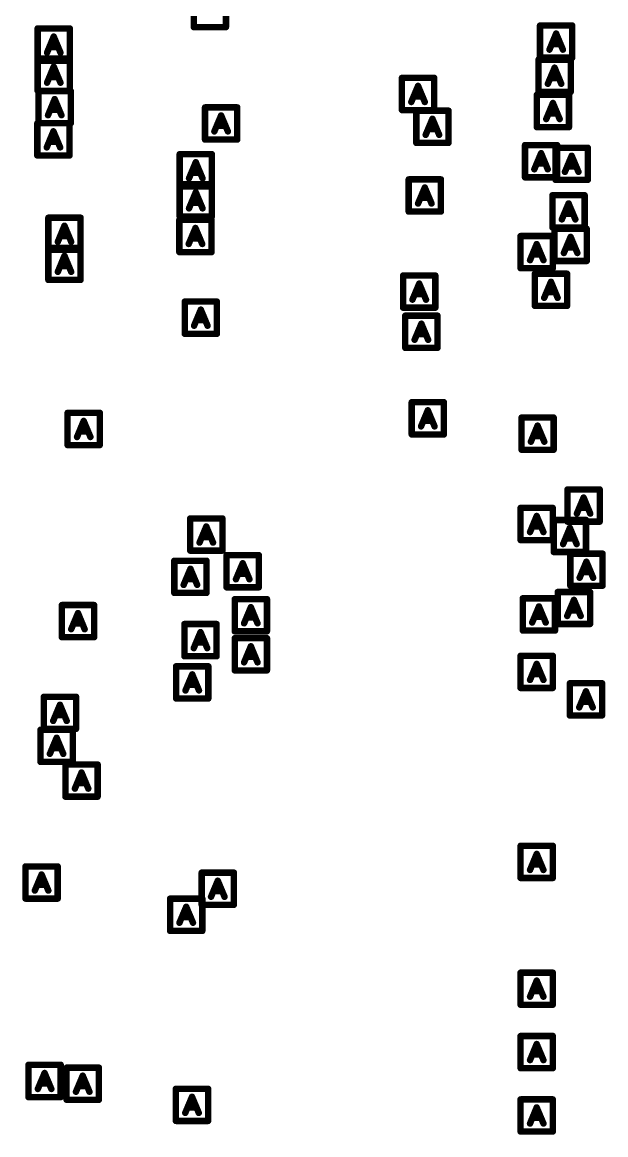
# Model space of a CAD drawing. Extents: x -14.2 to 19.9, y -5.2 to 16.9.
# Drawn here: x 1.702 to 2.246, y 3.433 to 4.47 of the extents above; entities that cross this region are included whole.
import ezdxf

# ---------------------------------------------------------------- set-up
doc = ezdxf.new("R2010")
doc.units = 0
doc.layers.get('0').update_dxf_attribs({"linetype": 'CONTINUOUS'})
doc.layers.add('FAB', color=2, linetype='CONTINUOUS')

# ---------------------------------------------------------------- blocks, each defined once
blk = doc.blocks.new('ROUND_1')
at = {"const_width": 0.003}
blk.add_lwpolyline([(-0.0015, 0, 1), (0.0015, 0, 1)], format="xyb", close=True, dxfattribs=at)

msp = doc.modelspace()

# ---------------------------------------------------------------- linework, layer by layer
at = {"layer": 'FAB', "const_width": 0.006}
for points in [[(1.8618, 4.465), (1.8618, 4.495)], [(1.8918, 4.495), (1.8918, 4.465)], [(2.1843, 4.4365), (2.1843, 4.4665)], [(2.1843, 4.4665), (2.2143, 4.4665)], [(2.2143, 4.4665), (2.2143, 4.4365)], [(1.7164, 4.4337), (1.7164, 4.4637)], [(1.7164, 4.4637), (1.7464, 4.4637)], [(1.7252, 4.4412), (1.7314, 4.4562)], [(1.7314, 4.4562), (1.7377, 4.4412)], [(1.7464, 4.4637), (1.7464, 4.4337)], [(1.8918, 4.465), (1.8618, 4.465)], [(2.1931, 4.444), (2.1993, 4.459)], [(2.1993, 4.459), (2.2056, 4.444)], [(1.7354, 4.4464), (1.7274, 4.4464)], [(2.2033, 4.4493), (2.1953, 4.4493)], [(1.7164, 4.4057), (1.7164, 4.4357)], [(1.7164, 4.4357), (1.7464, 4.4357)], [(1.7464, 4.4357), (1.7464, 4.4057)], [(2.1829, 4.4047), (2.1829, 4.4347)], [(2.1829, 4.4347), (2.2129, 4.4347)], [(2.2143, 4.4365), (2.1843, 4.4365)], [(2.2129, 4.4347), (2.2129, 4.4047)], [(1.7464, 4.4337), (1.7164, 4.4337)], [(1.7252, 4.4132), (1.7314, 4.4282)], [(1.7314, 4.4282), (1.7377, 4.4132)], [(2.1916, 4.4122), (2.1979, 4.4272)], [(2.1979, 4.4272), (2.2041, 4.4122)], [(1.7354, 4.4184), (1.7274, 4.4184)], [(2.0557, 4.3877), (2.0557, 4.4177)], [(2.0557, 4.4177), (2.0857, 4.4177)], [(2.0857, 4.4177), (2.0857, 4.3877)], [(2.2019, 4.4174), (2.1939, 4.4174)], [(1.7464, 4.4057), (1.7164, 4.4057)], [(1.7173, 4.3754), (1.7173, 4.4054)], [(1.7173, 4.4054), (1.7473, 4.4054)], [(1.7473, 4.4054), (1.7473, 4.3754)], [(2.0644, 4.3952), (2.0707, 4.4102)], [(2.0707, 4.4102), (2.077, 4.3952)], [(2.2129, 4.4047), (2.1829, 4.4047)], [(1.7261, 4.3829), (1.7323, 4.3979)], [(1.7323, 4.3979), (1.7386, 4.3829)], [(2.0747, 4.4005), (2.0667, 4.4005)], [(2.1813, 4.3718), (2.1813, 4.4018)], [(2.1813, 4.4018), (2.2113, 4.4018)], [(2.1901, 4.3793), (2.1963, 4.3943)], [(2.1963, 4.3943), (2.2026, 4.3793)], [(2.2113, 4.4018), (2.2113, 4.3718)], [(1.7363, 4.3881), (1.7283, 4.3881)], [(1.8723, 4.3602), (1.8723, 4.3902)], [(1.8723, 4.3902), (1.9023, 4.3902)], [(1.881, 4.3678), (1.8873, 4.3827)], [(1.8873, 4.3827), (1.8936, 4.3678)], [(1.9023, 4.3902), (1.9023, 4.3602)], [(2.0857, 4.3877), (2.0557, 4.3877)], [(2.0691, 4.3571), (2.0691, 4.3871)], [(2.0691, 4.3871), (2.0991, 4.3871)], [(2.0991, 4.3871), (2.0991, 4.3571)], [(2.2003, 4.3846), (2.1923, 4.3846)], [(1.7161, 4.3454), (1.7161, 4.3754)], [(1.7161, 4.3754), (1.7461, 4.3754)], [(1.7473, 4.3754), (1.7173, 4.3754)], [(1.7461, 4.3754), (1.7461, 4.3454)], [(1.8913, 4.373), (1.8833, 4.373)], [(2.0778, 4.3646), (2.0841, 4.3796)], [(2.0841, 4.3796), (2.0904, 4.3646)], [(1.7249, 4.3529), (1.7311, 4.3679)], [(1.7311, 4.3679), (1.7374, 4.3529)], [(2.0881, 4.3698), (2.0801, 4.3698)], [(2.2113, 4.3718), (2.1813, 4.3718)], [(1.7351, 4.3581), (1.7271, 4.3581)], [(1.9023, 4.3602), (1.8723, 4.3602)], [(2.0991, 4.3571), (2.0691, 4.3571)], [(2.1703, 4.325), (2.1703, 4.355)], [(2.1703, 4.355), (2.2003, 4.355)], [(2.1988, 4.3226), (2.1988, 4.3526)], [(2.1988, 4.3526), (2.2288, 4.3526)], [(2.2003, 4.355), (2.2003, 4.325)], [(2.2288, 4.3526), (2.2288, 4.3226)], [(1.7461, 4.3454), (1.7161, 4.3454)], [(1.8487, 4.3166), (1.8487, 4.3466)], [(1.8487, 4.3466), (1.8787, 4.3466)], [(1.8787, 4.3466), (1.8787, 4.3166)], [(2.179, 4.3325), (2.1853, 4.3475)], [(2.1853, 4.3475), (2.1915, 4.3325)], [(2.2075, 4.3301), (2.2138, 4.3451)], [(2.2138, 4.3451), (2.2201, 4.3301)], [(1.8574, 4.3241), (1.8637, 4.3391)], [(1.8637, 4.3391), (1.87, 4.3241)], [(2.1893, 4.3378), (2.1813, 4.3378)], [(2.2178, 4.3353), (2.2098, 4.3353)], [(1.8677, 4.3293), (1.8597, 4.3293)], [(2.062, 4.2931), (2.062, 4.3231)], [(2.062, 4.3231), (2.092, 4.3231)], [(2.092, 4.3231), (2.092, 4.2931)], [(2.2003, 4.325), (2.1703, 4.325)], [(2.2288, 4.3226), (2.1988, 4.3226)], [(1.8487, 4.2886), (1.8487, 4.3186)], [(1.8487, 4.3186), (1.8787, 4.3186)], [(1.8787, 4.3166), (1.8487, 4.3166)], [(1.8574, 4.2961), (1.8637, 4.3111)], [(1.8637, 4.3111), (1.87, 4.2961)], [(1.8787, 4.3186), (1.8787, 4.2886)], [(2.0707, 4.3006), (2.077, 4.3155)], [(2.077, 4.3155), (2.0833, 4.3006)], [(1.8677, 4.3013), (1.8597, 4.3013)], [(2.081, 4.3058), (2.073, 4.3058)], [(2.1959, 4.2782), (2.1959, 4.3083)], [(2.1959, 4.3083), (2.2259, 4.3083)], [(2.2046, 4.2858), (2.2109, 4.3007)], [(2.2109, 4.3007), (2.2172, 4.2858)], [(2.2259, 4.3083), (2.2259, 4.2782)], [(2.092, 4.2931), (2.062, 4.2931)], [(2.2149, 4.291), (2.2069, 4.291)], [(1.7264, 4.2574), (1.7264, 4.2874)], [(1.7264, 4.2874), (1.7564, 4.2874)], [(1.7352, 4.2649), (1.7414, 4.2799)], [(1.7414, 4.2799), (1.7477, 4.2649)], [(1.7564, 4.2874), (1.7564, 4.2574)], [(1.8484, 4.2553), (1.8484, 4.2854)], [(1.8484, 4.2854), (1.8784, 4.2854)], [(1.8787, 4.2886), (1.8487, 4.2886)], [(1.8784, 4.2854), (1.8784, 4.2553)], [(1.7454, 4.2702), (1.7374, 4.2702)], [(1.8571, 4.2629), (1.8634, 4.2778)], [(1.8634, 4.2778), (1.8697, 4.2629)], [(2.1662, 4.2403), (2.1662, 4.2703)], [(2.1662, 4.2703), (2.1962, 4.2703)], [(2.2259, 4.2782), (2.1959, 4.2782)], [(2.1962, 4.2703), (2.1962, 4.2403)], [(2.1978, 4.247), (2.1978, 4.277)], [(2.1978, 4.277), (2.2278, 4.277)], [(2.2065, 4.2545), (2.2128, 4.2695)], [(2.2128, 4.2695), (2.2191, 4.2545)], [(2.2278, 4.277), (2.2278, 4.247)], [(1.7264, 4.2294), (1.7264, 4.2594)], [(1.7264, 4.2594), (1.7564, 4.2594)], [(1.7564, 4.2594), (1.7564, 4.2294)], [(1.8674, 4.2681), (1.8594, 4.2681)], [(2.175, 4.2478), (2.1812, 4.2628)], [(2.1812, 4.2628), (2.1875, 4.2478)], [(2.2168, 4.2598), (2.2088, 4.2598)], [(1.7564, 4.2574), (1.7264, 4.2574)], [(1.7352, 4.2369), (1.7414, 4.2519)], [(1.7414, 4.2519), (1.7477, 4.2369)], [(1.8784, 4.2553), (1.8484, 4.2553)], [(2.1852, 4.253), (2.1772, 4.253)], [(1.7454, 4.2422), (1.7374, 4.2422)], [(2.1962, 4.2403), (2.1662, 4.2403)], [(2.2278, 4.247), (2.1978, 4.247)], [(1.7564, 4.2294), (1.7264, 4.2294)], [(2.0568, 4.2035), (2.0568, 4.2335)], [(2.0568, 4.2335), (2.0868, 4.2335)], [(2.0868, 4.2335), (2.0868, 4.2035)], [(2.1795, 4.2052), (2.1795, 4.2352)], [(2.1795, 4.2352), (2.2095, 4.2352)], [(2.1882, 4.2127), (2.1945, 4.2277)], [(2.1945, 4.2277), (2.2007, 4.2127)], [(2.2095, 4.2352), (2.2095, 4.2052)], [(2.0655, 4.211), (2.0718, 4.226)], [(2.0718, 4.226), (2.0781, 4.211)], [(2.1985, 4.2179), (2.1905, 4.2179)], [(1.8534, 4.1792), (1.8534, 4.2092)], [(1.8534, 4.2092), (1.8834, 4.2092)], [(1.8834, 4.2092), (1.8834, 4.1792)], [(2.0758, 4.2162), (2.0678, 4.2162)], [(1.8621, 4.1867), (1.8684, 4.2017)], [(1.8684, 4.2017), (1.8747, 4.1867)], [(2.0868, 4.2035), (2.0568, 4.2035)], [(2.0588, 4.1661), (2.0588, 4.1961)], [(2.0588, 4.1961), (2.0888, 4.1961)], [(2.0888, 4.1961), (2.0888, 4.1661)], [(2.2095, 4.2052), (2.1795, 4.2052)], [(1.8724, 4.1919), (1.8644, 4.1919)], [(2.0675, 4.1736), (2.0738, 4.1886)], [(2.0738, 4.1886), (2.0801, 4.1736)], [(1.8834, 4.1792), (1.8534, 4.1792)], [(2.0778, 4.1788), (2.0698, 4.1788)], [(2.0888, 4.1661), (2.0588, 4.1661)], [(2.0648, 4.0854), (2.0648, 4.1154)], [(2.0648, 4.1154), (2.0948, 4.1154)], [(2.0948, 4.1154), (2.0948, 4.0854)], [(1.7443, 4.0755), (1.7443, 4.1055)], [(1.7443, 4.1055), (1.7743, 4.1055)], [(1.7743, 4.1055), (1.7743, 4.0755)], [(2.0735, 4.0929), (2.0798, 4.1079)], [(2.0798, 4.1079), (2.0861, 4.0929)], [(1.7531, 4.083), (1.7593, 4.098)], [(1.7593, 4.098), (1.7656, 4.083)], [(2.0838, 4.0981), (2.0758, 4.0981)], [(2.1671, 4.0711), (2.1671, 4.1011)], [(2.1671, 4.1011), (2.197, 4.1011)], [(2.1758, 4.0786), (2.182, 4.0936)], [(2.182, 4.0936), (2.1883, 4.0786)], [(2.197, 4.1011), (2.197, 4.0711)], [(1.7633, 4.0883), (1.7553, 4.0883)], [(2.0948, 4.0854), (2.0648, 4.0854)], [(2.186, 4.0838), (2.178, 4.0838)], [(1.7743, 4.0755), (1.7443, 4.0755)], [(2.197, 4.0711), (2.1671, 4.0711)], [(2.2099, 4.0041), (2.2099, 4.0341)], [(2.2099, 4.0341), (2.2399, 4.0341)], [(2.2399, 4.0341), (2.2399, 4.0041)], [(2.2186, 4.0116), (2.2249, 4.0266)], [(2.2249, 4.0266), (2.2311, 4.0116)], [(2.1662, 3.9869), (2.1662, 4.0169)], [(2.1662, 4.0169), (2.1962, 4.0169)], [(2.175, 3.9944), (2.1812, 4.0094)], [(2.1812, 4.0094), (2.1875, 3.9944)], [(2.1962, 4.0169), (2.1962, 3.9869)], [(2.2289, 4.0169), (2.2209, 4.0169)], [(1.8585, 3.9771), (1.8585, 4.0071)], [(1.8585, 4.0071), (1.8885, 4.0071)], [(1.8672, 3.9846), (1.8735, 3.9996)], [(1.8735, 3.9996), (1.8798, 3.9846)], [(1.8885, 4.0071), (1.8885, 3.9771)], [(2.1852, 3.9997), (2.1772, 3.9997)], [(2.1971, 3.9758), (2.1971, 4.0057)], [(2.1971, 4.0057), (2.2271, 4.0057)], [(2.2399, 4.0041), (2.2099, 4.0041)], [(2.2271, 4.0057), (2.2271, 3.9758)], [(1.8775, 3.9898), (1.8695, 3.9898)], [(2.2058, 3.9832), (2.2121, 3.9983)], [(2.2121, 3.9983), (2.2184, 3.9832)], [(2.1962, 3.9869), (2.1662, 3.9869)], [(2.2161, 3.9885), (2.2081, 3.9885)], [(1.8885, 3.9771), (1.8585, 3.9771)], [(1.8924, 3.9429), (1.8924, 3.9729)], [(1.8924, 3.9729), (1.9224, 3.9729)], [(1.9224, 3.9729), (1.9224, 3.9429)], [(2.2271, 3.9758), (2.1971, 3.9758)], [(2.2125, 3.9444), (2.2125, 3.9743)], [(2.2125, 3.9743), (2.2425, 3.9743)], [(2.2425, 3.9743), (2.2425, 3.9444)], [(1.8437, 3.9377), (1.8437, 3.9677)], [(1.8437, 3.9677), (1.8737, 3.9677)], [(1.8524, 3.9452), (1.8587, 3.9602)], [(1.8587, 3.9602), (1.865, 3.9452)], [(1.8737, 3.9677), (1.8737, 3.9377)], [(1.9011, 3.9504), (1.9074, 3.9654)], [(1.9074, 3.9654), (1.9137, 3.9504)], [(2.2212, 3.9518), (2.2275, 3.9668)], [(2.2275, 3.9668), (2.2338, 3.9518)], [(1.8627, 3.9505), (1.8547, 3.9505)], [(1.9114, 3.9556), (1.9034, 3.9556)], [(2.2315, 3.9571), (2.2235, 3.9571)], [(1.8737, 3.9377), (1.8437, 3.9377)], [(1.9224, 3.9429), (1.8924, 3.9429)], [(2.2009, 3.9087), (2.2009, 3.9386)], [(2.2009, 3.9386), (2.2309, 3.9386)], [(2.2425, 3.9444), (2.2125, 3.9444)], [(2.2309, 3.9386), (2.2309, 3.9087)], [(1.9, 3.9019), (1.9, 3.9319)], [(1.9, 3.9319), (1.93, 3.9319)], [(1.93, 3.9319), (1.93, 3.9019)], [(2.1683, 3.9026), (2.1683, 3.9327)], [(2.1683, 3.9327), (2.1983, 3.9327)], [(2.1983, 3.9327), (2.1983, 3.9026)], [(2.2096, 3.9162), (2.2159, 3.9312)], [(2.2159, 3.9312), (2.2222, 3.9162)], [(1.739, 3.8964), (1.739, 3.9264)], [(1.739, 3.9264), (1.769, 3.9264)], [(1.7477, 3.9039), (1.754, 3.9189)], [(1.754, 3.9189), (1.7602, 3.9039)], [(1.769, 3.9264), (1.769, 3.8964)], [(1.9087, 3.9094), (1.915, 3.9244)], [(1.915, 3.9244), (1.9212, 3.9094)], [(2.177, 3.9101), (2.1833, 3.9251)], [(2.1833, 3.9251), (2.1896, 3.9101)], [(2.2199, 3.9214), (2.2119, 3.9214)], [(1.758, 3.9091), (1.75, 3.9091)], [(1.8531, 3.8787), (1.8531, 3.9087)], [(1.8531, 3.9087), (1.8831, 3.9087)], [(1.8831, 3.9087), (1.8831, 3.8787)], [(1.919, 3.9147), (1.911, 3.9147)], [(2.1873, 3.9154), (2.1793, 3.9154)], [(2.2309, 3.9087), (2.2009, 3.9087)], [(1.769, 3.8964), (1.739, 3.8964)], [(1.8618, 3.8862), (1.8681, 3.9012)], [(1.8681, 3.9012), (1.8744, 3.8862)], [(1.93, 3.9019), (1.9, 3.9019)], [(1.9, 3.8655), (1.9, 3.8955)], [(1.9, 3.8955), (1.93, 3.8955)], [(1.93, 3.8955), (1.93, 3.8655)], [(2.1983, 3.9026), (2.1683, 3.9026)], [(1.8721, 3.8914), (1.8641, 3.8914)], [(1.9087, 3.873), (1.915, 3.888)], [(1.915, 3.888), (1.9212, 3.873)], [(1.8831, 3.8787), (1.8531, 3.8787)], [(1.919, 3.8782), (1.911, 3.8782)], [(2.1662, 3.8491), (2.1662, 3.8791)], [(2.1662, 3.8791), (2.1962, 3.8791)], [(2.1962, 3.8791), (2.1962, 3.8491)], [(1.8454, 3.8393), (1.8454, 3.8693)], [(1.8454, 3.8693), (1.8754, 3.8693)], [(1.8754, 3.8693), (1.8754, 3.8393)], [(1.93, 3.8655), (1.9, 3.8655)], [(2.175, 3.8566), (2.1812, 3.8716)], [(2.1812, 3.8716), (2.1875, 3.8566)], [(1.8541, 3.8468), (1.8604, 3.8618)], [(1.8604, 3.8618), (1.8667, 3.8468)], [(2.1852, 3.8619), (2.1772, 3.8619)], [(1.8644, 3.852), (1.8564, 3.852)], [(2.1962, 3.8491), (2.1662, 3.8491)], [(2.2121, 3.8235), (2.2121, 3.8535)], [(2.2121, 3.8535), (2.2421, 3.8535)], [(2.2208, 3.831), (2.2271, 3.846)], [(2.2271, 3.846), (2.2334, 3.831)], [(2.2421, 3.8535), (2.2421, 3.8235)], [(1.7222, 3.811), (1.7222, 3.8409)], [(1.7222, 3.8409), (1.7522, 3.8409)], [(1.7309, 3.8184), (1.7372, 3.8335)], [(1.7372, 3.8335), (1.7435, 3.8184)], [(1.7522, 3.8409), (1.7522, 3.811)], [(1.8754, 3.8393), (1.8454, 3.8393)], [(2.2311, 3.8362), (2.2231, 3.8362)], [(1.7412, 3.8237), (1.7332, 3.8237)], [(2.2421, 3.8235), (2.2121, 3.8235)], [(1.7191, 3.7802), (1.7191, 3.8102)], [(1.7191, 3.8102), (1.7491, 3.8102)], [(1.7522, 3.811), (1.7222, 3.811)], [(1.7278, 3.7877), (1.7341, 3.8027)], [(1.7341, 3.8027), (1.7403, 3.7877)], [(1.7491, 3.8102), (1.7491, 3.7802)], [(1.7381, 3.793), (1.7301, 3.793)], [(1.7491, 3.7802), (1.7191, 3.7802)], [(1.7423, 3.7478), (1.7423, 3.7778)], [(1.7423, 3.7778), (1.7723, 3.7778)], [(1.7723, 3.7778), (1.7723, 3.7478)], [(1.7511, 3.7553), (1.7573, 3.7703)], [(1.7573, 3.7703), (1.7636, 3.7553)], [(1.7613, 3.7605), (1.7533, 3.7605)], [(1.7723, 3.7478), (1.7423, 3.7478)], [(2.1662, 3.672), (2.1662, 3.702)], [(2.1662, 3.702), (2.1962, 3.702)], [(2.1962, 3.702), (2.1962, 3.672)], [(2.175, 3.6795), (2.1812, 3.6945)], [(2.1812, 3.6945), (2.1875, 3.6795)], [(1.7051, 3.6528), (1.7051, 3.6828)], [(1.7051, 3.6828), (1.7351, 3.6828)], [(1.7351, 3.6828), (1.7351, 3.6528)], [(2.1852, 3.6847), (2.1772, 3.6847)], [(1.7138, 3.6603), (1.7201, 3.6753)], [(1.7201, 3.6753), (1.7264, 3.6603)], [(1.8692, 3.647), (1.8692, 3.677)], [(1.8692, 3.677), (1.8992, 3.677)], [(1.8779, 3.6545), (1.8842, 3.6695)], [(1.8842, 3.6695), (1.8905, 3.6545)], [(1.8992, 3.677), (1.8992, 3.647)], [(2.1962, 3.672), (2.1662, 3.672)], [(1.7241, 3.6656), (1.7161, 3.6656)], [(1.8882, 3.6598), (1.8802, 3.6598)], [(1.7351, 3.6528), (1.7051, 3.6528)], [(1.8398, 3.6227), (1.8398, 3.6528)], [(1.8398, 3.6528), (1.8698, 3.6528)], [(1.8992, 3.647), (1.8692, 3.647)], [(1.8698, 3.6528), (1.8698, 3.6227)], [(1.8485, 3.6303), (1.8548, 3.6452)], [(1.8548, 3.6452), (1.8611, 3.6303)], [(1.8588, 3.6355), (1.8508, 3.6355)], [(1.8698, 3.6227), (1.8398, 3.6227)], [(2.1662, 3.5539), (2.1662, 3.5838)], [(2.1662, 3.5838), (2.1962, 3.5838)], [(2.175, 3.5614), (2.1812, 3.5764)], [(2.1812, 3.5764), (2.1875, 3.5614)], [(2.1962, 3.5838), (2.1962, 3.5539)], [(2.1852, 3.5666), (2.1772, 3.5666)], [(2.1962, 3.5539), (2.1662, 3.5539)], [(2.1662, 3.4948), (2.1662, 3.5248)], [(2.1662, 3.5248), (2.1962, 3.5248)], [(2.1962, 3.5248), (2.1962, 3.4948)], [(2.175, 3.5023), (2.1812, 3.5173)], [(2.1812, 3.5173), (2.1875, 3.5023)], [(2.1852, 3.5075), (2.1772, 3.5075)], [(1.7079, 3.4678), (1.7079, 3.4979)], [(1.7079, 3.4979), (1.7379, 3.4979)], [(1.7379, 3.4979), (1.7379, 3.4678)], [(1.7434, 3.4653), (1.7434, 3.4953)], [(1.7434, 3.4953), (1.7734, 3.4953)], [(1.7734, 3.4953), (1.7734, 3.4653)], [(2.1962, 3.4948), (2.1662, 3.4948)], [(1.7166, 3.4754), (1.7229, 3.4903)], [(1.7229, 3.4903), (1.7292, 3.4754)], [(1.7521, 3.4728), (1.7584, 3.4878)], [(1.7584, 3.4878), (1.7647, 3.4728)], [(1.7269, 3.4806), (1.7189, 3.4806)], [(1.7624, 3.478), (1.7544, 3.478)], [(1.8452, 3.4456), (1.8452, 3.4756)], [(1.8452, 3.4756), (1.8752, 3.4756)], [(1.8752, 3.4756), (1.8752, 3.4456)], [(1.7379, 3.4678), (1.7079, 3.4678)], [(1.7734, 3.4653), (1.7434, 3.4653)], [(1.8539, 3.4531), (1.8602, 3.4681)], [(1.8602, 3.4681), (1.8665, 3.4531)], [(2.1662, 3.4357), (2.1662, 3.4657)], [(2.1662, 3.4657), (2.1962, 3.4657)], [(2.1962, 3.4657), (2.1962, 3.4357)], [(1.8642, 3.4583), (1.8562, 3.4583)], [(2.175, 3.4432), (2.1812, 3.4582)], [(2.1812, 3.4582), (2.1875, 3.4432)], [(1.8752, 3.4456), (1.8452, 3.4456)], [(2.1852, 3.4485), (2.1772, 3.4485)], [(2.1962, 3.4357), (2.1662, 3.4357)]]:
    msp.add_lwpolyline(points, dxfattribs=at)

# ---------------------------------------------------------------- block references
at = {"layer": 'FAB'}
for p in [(2.1843, 4.4665), (2.1843, 4.4665), (2.2143, 4.4665), (2.2143, 4.4665), (1.7164, 4.4637), (1.7164, 4.4637), (1.7314, 4.4562), (1.7314, 4.4562), (1.7464, 4.4637), (1.7464, 4.4637), (1.8618, 4.465), (1.8618, 4.465), (1.8918, 4.465), (1.8918, 4.465), (2.1993, 4.459), (2.1993, 4.459), (1.7274, 4.4464), (1.7354, 4.4464), (2.1953, 4.4493), (2.2033, 4.4493), (1.7164, 4.4357), (1.7164, 4.4357), (1.7252, 4.4412), (1.7377, 4.4412), (1.7464, 4.4357), (1.7464, 4.4357), (2.1829, 4.4347), (2.1829, 4.4347), (2.1843, 4.4365), (2.1843, 4.4365), (2.1931, 4.444), (2.2056, 4.444), (2.2129, 4.4347), (2.2129, 4.4347), (2.2143, 4.4365), (2.2143, 4.4365), (1.7164, 4.4337), (1.7164, 4.4337), (1.7314, 4.4282), (1.7314, 4.4282), (1.7464, 4.4337), (1.7464, 4.4337), (2.1979, 4.4272), (2.1979, 4.4272), (1.7274, 4.4184), (1.7354, 4.4184), (2.0557, 4.4177), (2.0557, 4.4177), (2.0857, 4.4177), (2.0857, 4.4177), (2.1939, 4.4174), (2.2019, 4.4174), (1.7164, 4.4057), (1.7164, 4.4057), (1.7173, 4.4054), (1.7173, 4.4054), (1.7252, 4.4132), (1.7377, 4.4132), (1.7464, 4.4057), (1.7464, 4.4057), (1.7473, 4.4054), (1.7473, 4.4054), (2.0707, 4.4102), (2.0707, 4.4102), (2.1829, 4.4047), (2.1829, 4.4047), (2.1916, 4.4122), (2.2041, 4.4122), (2.2129, 4.4047), (2.2129, 4.4047), (1.7323, 4.3979), (1.7323, 4.3979), (2.0644, 4.3952), (2.0667, 4.4005), (2.0747, 4.4005), (2.077, 4.3952), (2.1813, 4.4018), (2.1813, 4.4018), (2.1963, 4.3943), (2.1963, 4.3943), (2.2113, 4.4018), (2.2113, 4.4018), (1.7261, 4.3829), (1.7283, 4.3881), (1.7363, 4.3881), (1.7386, 4.3829), (1.8723, 4.3902), (1.8723, 4.3902), (1.8873, 4.3827), (1.8873, 4.3827), (1.9023, 4.3902), (1.9023, 4.3902), (2.0557, 4.3877), (2.0557, 4.3877), (2.0691, 4.3871), (2.0691, 4.3871), (2.0857, 4.3877), (2.0857, 4.3877), (2.0991, 4.3871), (2.0991, 4.3871), (2.1923, 4.3846), (2.2003, 4.3846), (1.7161, 4.3754), (1.7161, 4.3754), (1.7173, 4.3754), (1.7173, 4.3754), (1.7461, 4.3754), (1.7461, 4.3754), (1.7473, 4.3754), (1.7473, 4.3754), (1.8833, 4.373), (1.8913, 4.373), (2.0841, 4.3796), (2.0841, 4.3796), (2.1901, 4.3793), (2.2026, 4.3793), (1.7311, 4.3679), (1.7311, 4.3679), (1.881, 4.3678), (1.8936, 4.3678), (2.0778, 4.3646), (2.0801, 4.3698), (2.0881, 4.3698), (2.0904, 4.3646), (2.1813, 4.3718), (2.1813, 4.3718), (2.2113, 4.3718), (2.2113, 4.3718), (1.7249, 4.3529), (1.7271, 4.3581), (1.7351, 4.3581), (1.7374, 4.3529), (1.8723, 4.3602), (1.8723, 4.3602), (1.9023, 4.3602), (1.9023, 4.3602), (2.0691, 4.3571), (2.0691, 4.3571), (2.0991, 4.3571), (2.0991, 4.3571), (2.1703, 4.355), (2.1703, 4.355), (2.1988, 4.3526), (2.1988, 4.3526), (2.2003, 4.355), (2.2003, 4.355), (2.2288, 4.3526), (2.2288, 4.3526), (1.7161, 4.3454), (1.7161, 4.3454), (1.7461, 4.3454), (1.7461, 4.3454), (1.8487, 4.3466), (1.8487, 4.3466), (1.8787, 4.3466), (1.8787, 4.3466), (2.1853, 4.3475), (2.1853, 4.3475), (2.2138, 4.3451), (2.2138, 4.3451), (1.8637, 4.3391), (1.8637, 4.3391), (2.179, 4.3325), (2.1813, 4.3378), (2.1893, 4.3378), (2.1915, 4.3325), (2.2098, 4.3353), (2.2178, 4.3353), (1.8574, 4.3241), (1.8597, 4.3293), (1.8677, 4.3293), (1.87, 4.3241), (2.062, 4.3231), (2.062, 4.3231), (2.092, 4.3231), (2.092, 4.3231), (2.1703, 4.325), (2.1703, 4.325), (2.1988, 4.3226), (2.1988, 4.3226), (2.2003, 4.325), (2.2003, 4.325), (2.2075, 4.3301), (2.2201, 4.3301), (2.2288, 4.3226), (2.2288, 4.3226), (1.8487, 4.3186), (1.8487, 4.3186), (1.8487, 4.3166), (1.8487, 4.3166), (1.8637, 4.3111), (1.8637, 4.3111), (1.8787, 4.3186), (1.8787, 4.3186), (1.8787, 4.3166), (1.8787, 4.3166), (2.077, 4.3155), (2.077, 4.3155), (1.8597, 4.3013), (1.8677, 4.3013), (2.0707, 4.3006), (2.073, 4.3058), (2.081, 4.3058), (2.0833, 4.3006), (2.1959, 4.3083), (2.1959, 4.3083), (2.2109, 4.3007), (2.2109, 4.3007), (2.2259, 4.3083), (2.2259, 4.3083), (1.8574, 4.2961), (1.87, 4.2961), (2.062, 4.2931), (2.062, 4.2931), (2.092, 4.2931), (2.092, 4.2931), (2.2069, 4.291), (2.2149, 4.291), (1.7264, 4.2874), (1.7264, 4.2874), (1.7414, 4.2799), (1.7414, 4.2799), (1.7564, 4.2874), (1.7564, 4.2874), (1.8484, 4.2854), (1.8484, 4.2854), (1.8487, 4.2886), (1.8487, 4.2886), (1.8784, 4.2854), (1.8784, 4.2854), (1.8787, 4.2886), (1.8787, 4.2886), (2.2046, 4.2858), (2.2172, 4.2858), (1.7374, 4.2702), (1.7454, 4.2702), (1.8634, 4.2778), (1.8634, 4.2778), (2.1662, 4.2703), (2.1662, 4.2703), (2.1959, 4.2782), (2.1959, 4.2782), (2.1962, 4.2703), (2.1962, 4.2703), (2.1978, 4.277), (2.1978, 4.277), (2.2128, 4.2695), (2.2128, 4.2695), (2.2259, 4.2782), (2.2259, 4.2782), (2.2278, 4.277), (2.2278, 4.277), (1.7264, 4.2594), (1.7264, 4.2594), (1.7352, 4.2649), (1.7477, 4.2649), (1.7564, 4.2594), (1.7564, 4.2594), (1.8571, 4.2629), (1.8594, 4.2681), (1.8674, 4.2681), (1.8697, 4.2629), (2.1812, 4.2628), (2.1812, 4.2628), (2.2088, 4.2598), (2.2168, 4.2598), (1.7264, 4.2574), (1.7264, 4.2574), (1.7414, 4.2519), (1.7414, 4.2519), (1.7564, 4.2574), (1.7564, 4.2574), (1.8484, 4.2553), (1.8484, 4.2553), (1.8784, 4.2553), (1.8784, 4.2553), (2.1772, 4.253), (2.1852, 4.253), (2.2065, 4.2545), (2.2191, 4.2545), (1.7374, 4.2422), (1.7454, 4.2422), (2.1662, 4.2403), (2.1662, 4.2403), (2.175, 4.2478), (2.1875, 4.2478), (2.1962, 4.2403), (2.1962, 4.2403), (2.1978, 4.247), (2.1978, 4.247), (2.2278, 4.247), (2.2278, 4.247), (1.7264, 4.2294), (1.7264, 4.2294), (1.7352, 4.2369), (1.7477, 4.2369), (1.7564, 4.2294), (1.7564, 4.2294), (2.0568, 4.2335), (2.0568, 4.2335), (2.0868, 4.2335), (2.0868, 4.2335), (2.1795, 4.2352), (2.1795, 4.2352), (2.1945, 4.2277), (2.1945, 4.2277), (2.2095, 4.2352), (2.2095, 4.2352), (2.0718, 4.226), (2.0718, 4.226), (2.1905, 4.2179), (2.1985, 4.2179), (1.8534, 4.2092), (1.8534, 4.2092), (1.8834, 4.2092), (1.8834, 4.2092), (2.0655, 4.211), (2.0678, 4.2162), (2.0758, 4.2162), (2.0781, 4.211), (2.1882, 4.2127), (2.2007, 4.2127), (1.8684, 4.2017), (1.8684, 4.2017), (2.0568, 4.2035), (2.0568, 4.2035), (2.0588, 4.1961), (2.0588, 4.1961), (2.0868, 4.2035), (2.0868, 4.2035), (2.0888, 4.1961), (2.0888, 4.1961), (2.1795, 4.2052), (2.1795, 4.2052), (2.2095, 4.2052), (2.2095, 4.2052), (1.8621, 4.1867), (1.8644, 4.1919), (1.8724, 4.1919), (1.8747, 4.1867), (2.0738, 4.1886), (2.0738, 4.1886), (1.8534, 4.1792), (1.8534, 4.1792), (1.8834, 4.1792), (1.8834, 4.1792), (2.0698, 4.1788), (2.0778, 4.1788), (2.0588, 4.1661), (2.0588, 4.1661), (2.0675, 4.1736), (2.0801, 4.1736), (2.0888, 4.1661), (2.0888, 4.1661), (2.0648, 4.1154), (2.0648, 4.1154), (2.0948, 4.1154), (2.0948, 4.1154), (1.7443, 4.1055), (1.7443, 4.1055), (1.7743, 4.1055), (1.7743, 4.1055), (2.0798, 4.1079), (2.0798, 4.1079), (1.7593, 4.098), (1.7593, 4.098), (2.0735, 4.0929), (2.0758, 4.0981), (2.0838, 4.0981), (2.0861, 4.0929), (2.1671, 4.1011), (2.1671, 4.1011), (2.182, 4.0936), (2.182, 4.0936), (2.197, 4.1011), (2.197, 4.1011), (1.7531, 4.083), (1.7553, 4.0883), (1.7633, 4.0883), (1.7656, 4.083), (2.0648, 4.0854), (2.0648, 4.0854), (2.0948, 4.0854), (2.0948, 4.0854), (2.178, 4.0838), (2.186, 4.0838), (1.7443, 4.0755), (1.7443, 4.0755), (1.7743, 4.0755), (1.7743, 4.0755), (2.1758, 4.0786), (2.1883, 4.0786), (2.1671, 4.0711), (2.1671, 4.0711), (2.197, 4.0711), (2.197, 4.0711), (2.2099, 4.0341), (2.2099, 4.0341), (2.2399, 4.0341), (2.2399, 4.0341), (2.2249, 4.0266), (2.2249, 4.0266), (2.1662, 4.0169), (2.1662, 4.0169), (2.1812, 4.0094), (2.1812, 4.0094), (2.1962, 4.0169), (2.1962, 4.0169), (2.2186, 4.0116), (2.2209, 4.0169), (2.2289, 4.0169), (2.2311, 4.0116), (1.8585, 4.0071), (1.8585, 4.0071), (1.8735, 3.9996), (1.8735, 3.9996), (1.8885, 4.0071), (1.8885, 4.0071), (2.1772, 3.9997), (2.1852, 3.9997), (2.1971, 4.0057), (2.1971, 4.0057), (2.2099, 4.0041), (2.2099, 4.0041), (2.2271, 4.0057), (2.2271, 4.0057), (2.2399, 4.0041), (2.2399, 4.0041), (1.8695, 3.9898), (1.8775, 3.9898), (2.175, 3.9944), (2.1875, 3.9944), (2.2121, 3.9983), (2.2121, 3.9983), (1.8672, 3.9846), (1.8798, 3.9846), (2.1662, 3.9869), (2.1662, 3.9869), (2.1962, 3.9869), (2.1962, 3.9869), (2.2058, 3.9832), (2.2081, 3.9885), (2.2161, 3.9885), (2.2184, 3.9832), (1.8585, 3.9771), (1.8585, 3.9771), (1.8885, 3.9771), (1.8885, 3.9771), (1.8924, 3.9729), (1.8924, 3.9729), (1.9224, 3.9729), (1.9224, 3.9729), (2.1971, 3.9758), (2.1971, 3.9758), (2.2125, 3.9743), (2.2125, 3.9743), (2.2271, 3.9758), (2.2271, 3.9758), (2.2425, 3.9743), (2.2425, 3.9743), (1.8437, 3.9677), (1.8437, 3.9677), (1.8587, 3.9602), (1.8587, 3.9602), (1.8737, 3.9677), (1.8737, 3.9677), (1.9074, 3.9654), (1.9074, 3.9654), (2.2275, 3.9668), (2.2275, 3.9668), (1.8547, 3.9505), (1.8627, 3.9505), (1.9011, 3.9504), (1.9034, 3.9556), (1.9114, 3.9556), (1.9137, 3.9504), (2.2212, 3.9518), (2.2235, 3.9571), (2.2315, 3.9571), (2.2338, 3.9518), (1.8437, 3.9377), (1.8437, 3.9377), (1.8524, 3.9452), (1.865, 3.9452), (1.8737, 3.9377), (1.8737, 3.9377), (1.8924, 3.9429), (1.8924, 3.9429), (1.9224, 3.9429), (1.9224, 3.9429), (2.2009, 3.9386), (2.2009, 3.9386), (2.2125, 3.9444), (2.2125, 3.9444), (2.2309, 3.9386), (2.2309, 3.9386), (2.2425, 3.9444), (2.2425, 3.9444), (1.9, 3.9319), (1.9, 3.9319), (1.93, 3.9319), (1.93, 3.9319), (2.1683, 3.9327), (2.1683, 3.9327), (2.1983, 3.9327), (2.1983, 3.9327), (2.2159, 3.9312), (2.2159, 3.9312), (1.739, 3.9264), (1.739, 3.9264), (1.754, 3.9189), (1.754, 3.9189), (1.769, 3.9264), (1.769, 3.9264), (1.915, 3.9244), (1.915, 3.9244), (2.1833, 3.9251), (2.1833, 3.9251), (2.2096, 3.9162), (2.2119, 3.9214), (2.2199, 3.9214), (2.2222, 3.9162), (1.75, 3.9091), (1.758, 3.9091), (1.8531, 3.9087), (1.8531, 3.9087), (1.8831, 3.9087), (1.8831, 3.9087), (1.9087, 3.9094), (1.911, 3.9147), (1.919, 3.9147), (1.9212, 3.9094), (2.177, 3.9101), (2.1793, 3.9154), (2.1873, 3.9154), (2.1896, 3.9101), (2.2009, 3.9087), (2.2009, 3.9087), (2.2309, 3.9087), (2.2309, 3.9087), (1.739, 3.8964), (1.739, 3.8964), (1.7477, 3.9039), (1.7602, 3.9039), (1.769, 3.8964), (1.769, 3.8964), (1.8681, 3.9012), (1.8681, 3.9012), (1.9, 3.9019), (1.9, 3.9019), (1.9, 3.8955), (1.9, 3.8955), (1.93, 3.9019), (1.93, 3.9019), (1.93, 3.8955), (1.93, 3.8955), (2.1683, 3.9026), (2.1683, 3.9026), (2.1983, 3.9026), (2.1983, 3.9026), (1.8618, 3.8862), (1.8641, 3.8914), (1.8721, 3.8914), (1.8744, 3.8862), (1.915, 3.888), (1.915, 3.888), (1.8531, 3.8787), (1.8531, 3.8787), (1.8831, 3.8787), (1.8831, 3.8787), (1.911, 3.8782), (1.919, 3.8782), (2.1662, 3.8791), (2.1662, 3.8791), (2.1962, 3.8791), (2.1962, 3.8791), (1.8454, 3.8693), (1.8454, 3.8693), (1.8754, 3.8693), (1.8754, 3.8693), (1.9, 3.8655), (1.9, 3.8655), (1.9087, 3.873), (1.9212, 3.873), (1.93, 3.8655), (1.93, 3.8655), (2.1812, 3.8716), (2.1812, 3.8716), (1.8604, 3.8618), (1.8604, 3.8618), (2.175, 3.8566), (2.1772, 3.8619), (2.1852, 3.8619), (2.1875, 3.8566), (1.8541, 3.8468), (1.8564, 3.852), (1.8644, 3.852), (1.8667, 3.8468), (2.1662, 3.8491), (2.1662, 3.8491), (2.1962, 3.8491), (2.1962, 3.8491), (2.2121, 3.8535), (2.2121, 3.8535), (2.2271, 3.846), (2.2271, 3.846), (2.2421, 3.8535), (2.2421, 3.8535), (1.7222, 3.8409), (1.7222, 3.8409), (1.7372, 3.8335), (1.7372, 3.8335), (1.7522, 3.8409), (1.7522, 3.8409), (1.8454, 3.8393), (1.8454, 3.8393), (1.8754, 3.8393), (1.8754, 3.8393), (2.2231, 3.8362), (2.2311, 3.8362), (1.7332, 3.8237), (1.7412, 3.8237), (2.2121, 3.8235), (2.2121, 3.8235), (2.2208, 3.831), (2.2334, 3.831), (2.2421, 3.8235), (2.2421, 3.8235), (1.7309, 3.8184), (1.7435, 3.8184), (1.7191, 3.8102), (1.7191, 3.8102), (1.7222, 3.811), (1.7222, 3.811), (1.7341, 3.8027), (1.7341, 3.8027), (1.7491, 3.8102), (1.7491, 3.8102), (1.7522, 3.811), (1.7522, 3.811), (1.7301, 3.793), (1.7381, 3.793), (1.7278, 3.7877), (1.7403, 3.7877), (1.7191, 3.7802), (1.7191, 3.7802), (1.7423, 3.7778), (1.7423, 3.7778), (1.7491, 3.7802), (1.7491, 3.7802), (1.7723, 3.7778), (1.7723, 3.7778), (1.7573, 3.7703), (1.7573, 3.7703), (1.7511, 3.7553), (1.7533, 3.7605), (1.7613, 3.7605), (1.7636, 3.7553), (1.7423, 3.7478), (1.7423, 3.7478), (1.7723, 3.7478), (1.7723, 3.7478), (2.1662, 3.702), (2.1662, 3.702), (2.1962, 3.702), (2.1962, 3.702), (2.1812, 3.6945), (2.1812, 3.6945), (1.7051, 3.6828), (1.7051, 3.6828), (1.7351, 3.6828), (1.7351, 3.6828), (2.175, 3.6795), (2.1772, 3.6847), (2.1852, 3.6847), (2.1875, 3.6795), (1.7201, 3.6753), (1.7201, 3.6753), (1.8692, 3.677), (1.8692, 3.677), (1.8842, 3.6695), (1.8842, 3.6695), (1.8992, 3.677), (1.8992, 3.677), (2.1662, 3.672), (2.1662, 3.672), (2.1962, 3.672), (2.1962, 3.672), (1.7138, 3.6603), (1.7161, 3.6656), (1.7241, 3.6656), (1.7264, 3.6603), (1.8802, 3.6598), (1.8882, 3.6598), (1.7051, 3.6528), (1.7051, 3.6528), (1.7351, 3.6528), (1.7351, 3.6528), (1.8398, 3.6528), (1.8398, 3.6528), (1.8692, 3.647), (1.8692, 3.647), (1.8698, 3.6528), (1.8698, 3.6528), (1.8779, 3.6545), (1.8905, 3.6545), (1.8992, 3.647), (1.8992, 3.647), (1.8548, 3.6452), (1.8548, 3.6452), (1.8485, 3.6303), (1.8508, 3.6355), (1.8588, 3.6355), (1.8611, 3.6303), (1.8398, 3.6227), (1.8398, 3.6227), (1.8698, 3.6227), (1.8698, 3.6227), (2.1662, 3.5838), (2.1662, 3.5838), (2.1812, 3.5764), (2.1812, 3.5764), (2.1962, 3.5838), (2.1962, 3.5838), (2.1772, 3.5666), (2.1852, 3.5666), (2.1662, 3.5539), (2.1662, 3.5539), (2.175, 3.5614), (2.1875, 3.5614), (2.1962, 3.5539), (2.1962, 3.5539), (2.1662, 3.5248), (2.1662, 3.5248), (2.1962, 3.5248), (2.1962, 3.5248), (2.1812, 3.5173), (2.1812, 3.5173), (2.175, 3.5023), (2.1772, 3.5075), (2.1852, 3.5075), (2.1875, 3.5023), (1.7079, 3.4979), (1.7079, 3.4979), (1.7379, 3.4979), (1.7379, 3.4979), (1.7434, 3.4953), (1.7434, 3.4953), (1.7734, 3.4953), (1.7734, 3.4953), (2.1662, 3.4948), (2.1662, 3.4948), (2.1962, 3.4948), (2.1962, 3.4948), (1.7229, 3.4903), (1.7229, 3.4903), (1.7584, 3.4878), (1.7584, 3.4878), (1.7166, 3.4754), (1.7189, 3.4806), (1.7269, 3.4806), (1.7292, 3.4754), (1.7521, 3.4728), (1.7544, 3.478), (1.7624, 3.478), (1.7647, 3.4728), (1.8452, 3.4756), (1.8452, 3.4756), (1.8752, 3.4756), (1.8752, 3.4756), (1.7079, 3.4678), (1.7079, 3.4678), (1.7379, 3.4678), (1.7379, 3.4678), (1.7434, 3.4653), (1.7434, 3.4653), (1.7734, 3.4653), (1.7734, 3.4653), (1.8602, 3.4681), (1.8602, 3.4681), (2.1662, 3.4657), (2.1662, 3.4657), (2.1962, 3.4657), (2.1962, 3.4657), (1.8539, 3.4531), (1.8562, 3.4583), (1.8642, 3.4583), (1.8665, 3.4531), (2.1812, 3.4582), (2.1812, 3.4582), (1.8452, 3.4456), (1.8452, 3.4456), (1.8752, 3.4456), (1.8752, 3.4456), (2.175, 3.4432), (2.1772, 3.4485), (2.1852, 3.4485), (2.1875, 3.4432), (2.1662, 3.4357), (2.1662, 3.4357), (2.1962, 3.4357), (2.1962, 3.4357)]:
    msp.add_blockref('ROUND_1', p, dxfattribs=at)

doc.saveas('drawing.dxf')
